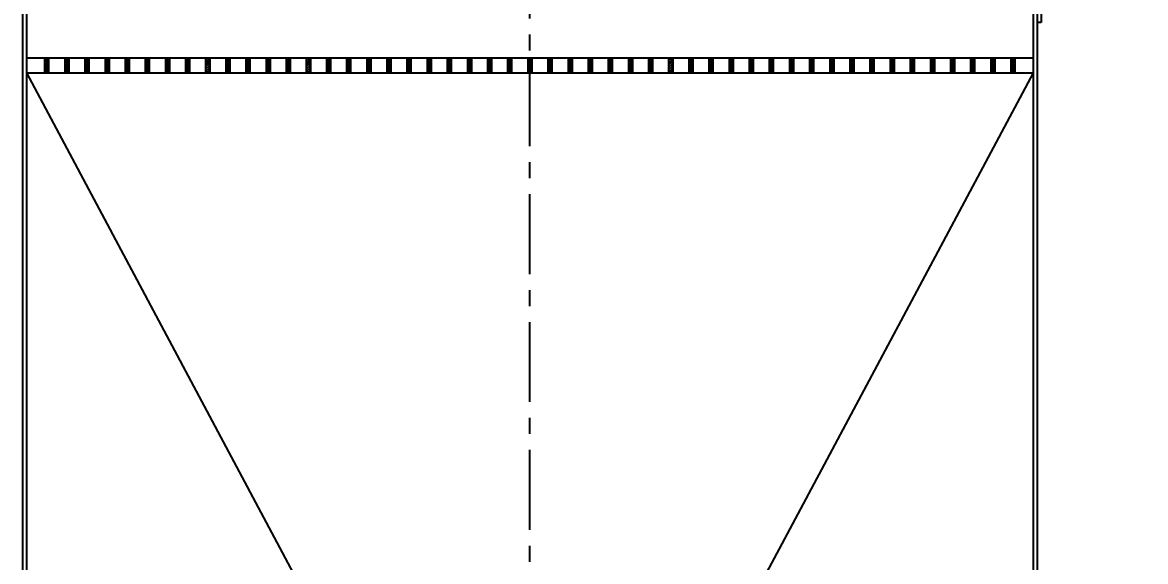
# Model space of a CAD drawing. Header units: millimetres. Extents: x -1286879 to -1269059, y -656245 to -631015.
# Drawn here: x -1283840 to -1281608, y -640657 to -639587 of the extents above; entities that cross this region are included whole.
import ezdxf

# ---------------------------------------------------------------- set-up
doc = ezdxf.new("R2010")
doc.units = ezdxf.units.MM
doc.linetypes.add('CENTER', pattern=[50.8, 31.75, -6.35, 6.35, -6.35])
doc.layers.get('0').update_dxf_attribs({"linetype": 'CONTINUOUS'})
doc.layers.get('Defpoints').update_dxf_attribs({"linetype": 'CONTINUOUS'})
doc.styles.add('HZ', font='txt.shx', dxfattribs={"width": 0.8, "bigfont": 'hztxt.shx'})
doc.dimstyles.new('gqb100', dxfattribs={"dimscale": 5, "dimtxt": 20, "dimasz": 15, "dimexe": 40, "dimexo": 8, "dimgap": 5, "dimtad": 1, "dimtoh": 1, "dimdec": 0, "dimdsep": 46, "dimtxsty": 'HZ', "dimcen": 5, "dimadec": 0, "dimazin": 0, "dimtfac": 1, "dimtdec": 0, "dimtmove": 0, "dimatfit": 3, "dimfxl": 1, "dimtolj": 1, "dimtzin": 0, "dimarcsym": 0})
pattern_1 = [(45, (-24772.9566, -96800.9633), (-2.24506403, 2.24506403), [])]

# ---------------------------------------------------------------- blocks, each defined once
blk = doc.blocks.new('*D339')
at = {"color": 0, "lineweight": -2, "ltscale": 0.5}
for p, q in [((-1282506.7, -632203.6), (-1280781.7, -632203.6)), ((-1280881.7, -632253.6), (-1280881.7, -654709.3)), ((-1280961.4, -654759.3), (-1280781.7, -654759.3))]:
    blk.add_line(p, q, dxfattribs=at)
at = {"color": 0, "ltscale": 0.5}
for points in [[(-1280890.1, -632253.6), (-1280873.4, -632253.6), (-1280881.7, -632203.6)], [(-1280890.1, -654709.3), (-1280873.4, -654709.3), (-1280881.7, -654759.3)]]:
    blk.add_solid(points, dxfattribs=at)
at = {"layer": 'Defpoints', "color": 0, "ltscale": 0.5}
for p in [(-1282536.7, -632203.6), (-1280991.4, -654759.3), (-1280881.7, -654759.3)]:
    blk.add_point(p, dxfattribs=at)
at = {"color": 0, "ltscale": 0.5, "insert": (-1280951.7, -643481.4), "char_height": 110, "attachment_point": 5, "rotation": 90, "style": 'HZ'}
blk.add_mtext('\\A1;~22556', dxfattribs=at)

msp = doc.modelspace()

# ---------------------------------------------------------------- hatches: boundary and pattern name
at = {"ltscale": 0.5}
h = msp.add_hatch(dxfattribs=at)
h.set_pattern_fill('ANSI31', color=256, style=0)
h.set_pattern_definition([(45, (-25612.9566, -96800.9633), (-2.24506403, 2.24506403), [])])
h.paths.add_polyline_path([(-1283787.7, -639656.6), (-1283795.7, -639656.6), (-1283795.7, -639686.6), (-1283787.7, -639686.6)])
h = msp.add_hatch(dxfattribs=at)
h.set_pattern_fill('ANSI31', color=256, style=0)
h.set_pattern_definition([(45, (-25572.9566, -96800.9633), (-2.24506403, 2.24506403), [])])
h.paths.add_polyline_path([(-1283747.7, -639656.6), (-1283755.7, -639656.6), (-1283755.7, -639686.6), (-1283747.7, -639686.6)])
h = msp.add_hatch(dxfattribs=at)
h.set_pattern_fill('ANSI31', color=256, style=0)
h.set_pattern_definition([(45, (-25532.9566, -96800.9633), (-2.24506403, 2.24506403), [])])
h.paths.add_polyline_path([(-1283707.7, -639656.6), (-1283715.7, -639656.6), (-1283715.7, -639686.6), (-1283707.7, -639686.6)])
h = msp.add_hatch(dxfattribs=at)
h.set_pattern_fill('ANSI31', color=256, style=0)
h.set_pattern_definition([(45, (-25492.9566, -96800.9633), (-2.24506403, 2.24506403), [])])
h.paths.add_polyline_path([(-1283667.7, -639656.6), (-1283675.7, -639656.6), (-1283675.7, -639686.6), (-1283667.7, -639686.6)])
h = msp.add_hatch(dxfattribs=at)
h.set_pattern_fill('ANSI31', color=256, style=0)
h.set_pattern_definition([(45, (-25452.9566, -96800.9633), (-2.24506403, 2.24506403), [])])
h.paths.add_polyline_path([(-1283627.7, -639656.6), (-1283635.7, -639656.6), (-1283635.7, -639686.6), (-1283627.7, -639686.6)])
h = msp.add_hatch(dxfattribs=at)
h.set_pattern_fill('ANSI31', color=256, style=0)
h.set_pattern_definition([(45, (-25412.9566, -96800.9633), (-2.24506403, 2.24506403), [])])
h.paths.add_polyline_path([(-1283587.7, -639656.6), (-1283595.7, -639656.6), (-1283595.7, -639686.6), (-1283587.7, -639686.6)])
h = msp.add_hatch(dxfattribs=at)
h.set_pattern_fill('ANSI31', color=256, style=0)
h.set_pattern_definition([(45, (-25372.9566, -96800.9633), (-2.24506403, 2.24506403), [])])
h.paths.add_polyline_path([(-1283547.7, -639656.6), (-1283555.7, -639656.6), (-1283555.7, -639686.6), (-1283547.7, -639686.6)])
h = msp.add_hatch(dxfattribs=at)
h.set_pattern_fill('ANSI31', color=256, style=0)
h.set_pattern_definition([(45, (-25332.9566, -96800.9633), (-2.24506403, 2.24506403), [])])
h.paths.add_polyline_path([(-1283507.7, -639656.6), (-1283515.7, -639656.6), (-1283515.7, -639686.6), (-1283507.7, -639686.6)])
h = msp.add_hatch(dxfattribs=at)
h.set_pattern_fill('ANSI31', color=256, style=0)
h.set_pattern_definition([(45, (-25292.9566, -96800.9633), (-2.24506403, 2.24506403), [])])
h.paths.add_polyline_path([(-1283467.7, -639656.6), (-1283475.7, -639656.6), (-1283475.7, -639686.6), (-1283467.7, -639686.6)])
h = msp.add_hatch(dxfattribs=at)
h.set_pattern_fill('ANSI31', color=256, style=0)
h.set_pattern_definition([(45, (-25252.9566, -96800.9633), (-2.24506403, 2.24506403), [])])
h.paths.add_polyline_path([(-1283427.7, -639656.6), (-1283435.7, -639656.6), (-1283435.7, -639686.6), (-1283427.7, -639686.6)])
h = msp.add_hatch(dxfattribs=at)
h.set_pattern_fill('ANSI31', color=256, style=0)
h.set_pattern_definition([(45, (-25212.9566, -96800.9633), (-2.24506403, 2.24506403), [])])
h.paths.add_polyline_path([(-1283387.7, -639656.6), (-1283395.7, -639656.6), (-1283395.7, -639686.6), (-1283387.7, -639686.6)])
h = msp.add_hatch(dxfattribs=at)
h.set_pattern_fill('ANSI31', color=256, style=0)
h.set_pattern_definition([(45, (-25172.9566, -96800.9633), (-2.24506403, 2.24506403), [])])
h.paths.add_polyline_path([(-1283347.7, -639656.6), (-1283355.7, -639656.6), (-1283355.7, -639686.6), (-1283347.7, -639686.6)])
h = msp.add_hatch(dxfattribs=at)
h.set_pattern_fill('ANSI31', color=256, style=0)
h.set_pattern_definition([(45, (-25132.9566, -96800.9633), (-2.24506403, 2.24506403), [])])
h.paths.add_polyline_path([(-1283307.7, -639656.6), (-1283315.7, -639656.6), (-1283315.7, -639686.6), (-1283307.7, -639686.6)])
h = msp.add_hatch(dxfattribs=at)
h.set_pattern_fill('ANSI31', color=256, style=0)
h.set_pattern_definition([(45, (-25092.9566, -96800.9633), (-2.24506403, 2.24506403), [])])
h.paths.add_polyline_path([(-1283267.7, -639656.6), (-1283275.7, -639656.6), (-1283275.7, -639686.6), (-1283267.7, -639686.6)])
h = msp.add_hatch(dxfattribs=at)
h.set_pattern_fill('ANSI31', color=256, style=0)
h.set_pattern_definition([(45, (-25052.9566, -96800.9633), (-2.24506403, 2.24506403), [])])
h.paths.add_polyline_path([(-1283227.7, -639656.6), (-1283235.7, -639656.6), (-1283235.7, -639686.6), (-1283227.7, -639686.6)])
h = msp.add_hatch(dxfattribs=at)
h.set_pattern_fill('ANSI31', color=256, style=0)
h.set_pattern_definition([(45, (-25012.9566, -96800.9633), (-2.24506403, 2.24506403), [])])
h.paths.add_polyline_path([(-1283187.7, -639656.6), (-1283195.7, -639656.6), (-1283195.7, -639686.6), (-1283187.7, -639686.6)])
h = msp.add_hatch(dxfattribs=at)
h.set_pattern_fill('ANSI31', color=256, style=0)
h.set_pattern_definition([(45, (-24972.9566, -96800.9633), (-2.24506403, 2.24506403), [])])
h.paths.add_polyline_path([(-1283147.7, -639656.6), (-1283155.7, -639656.6), (-1283155.7, -639686.6), (-1283147.7, -639686.6)])
h = msp.add_hatch(dxfattribs=at)
h.set_pattern_fill('ANSI31', color=256, style=0)
h.set_pattern_definition([(45, (-24932.9566, -96800.9633), (-2.24506403, 2.24506403), [])])
h.paths.add_polyline_path([(-1283107.7, -639656.6), (-1283115.7, -639656.6), (-1283115.7, -639686.6), (-1283107.7, -639686.6)])
h = msp.add_hatch(dxfattribs=at)
h.set_pattern_fill('ANSI31', color=256, style=0)
h.set_pattern_definition([(45, (-24892.9566, -96800.9633), (-2.24506403, 2.24506403), [])])
h.paths.add_polyline_path([(-1283067.7, -639656.6), (-1283075.7, -639656.6), (-1283075.7, -639686.6), (-1283067.7, -639686.6)])
h = msp.add_hatch(dxfattribs=at)
h.set_pattern_fill('ANSI31', color=256, style=0)
h.set_pattern_definition([(45, (-24852.9566, -96800.9633), (-2.24506403, 2.24506403), [])])
h.paths.add_polyline_path([(-1283027.7, -639656.6), (-1283035.7, -639656.6), (-1283035.7, -639686.6), (-1283027.7, -639686.6)])
h = msp.add_hatch(dxfattribs=at)
h.set_pattern_fill('ANSI31', color=256, style=0)
h.set_pattern_definition([(45, (-24812.9566, -96800.9633), (-2.24506403, 2.24506403), [])])
h.paths.add_polyline_path([(-1282987.7, -639656.6), (-1282995.7, -639656.6), (-1282995.7, -639686.6), (-1282987.7, -639686.6)])
h = msp.add_hatch(dxfattribs=at)
h.set_pattern_fill('ANSI31', color=256, style=0)
h.set_pattern_definition(pattern_1)
h.paths.add_polyline_path([(-1282947.7, -639656.6), (-1282955.7, -639656.6), (-1282955.7, -639686.6), (-1282947.7, -639686.6)])
h = msp.add_hatch(dxfattribs=at)
h.set_pattern_fill('ANSI31', color=256, style=0)
h.set_pattern_definition(pattern_1)
h.paths.add_polyline_path([(-1282907.7, -639656.6), (-1282915.7, -639656.6), (-1282915.7, -639686.6), (-1282907.7, -639686.6)])
h = msp.add_hatch(dxfattribs=at)
h.set_pattern_fill('ANSI31', color=256, style=0)
h.set_pattern_definition(pattern_1)
h.paths.add_polyline_path([(-1282867.7, -639656.6), (-1282875.7, -639656.6), (-1282875.7, -639686.6), (-1282867.7, -639686.6)])
h = msp.add_hatch(dxfattribs=at)
h.set_pattern_fill('ANSI31', color=256, style=0)
h.set_pattern_definition(pattern_1)
h.paths.add_polyline_path([(-1282827.7, -639656.6), (-1282831.7, -639656.6), (-1282831.7, -639686.6), (-1282827.7, -639686.6)])
h.paths.add_polyline_path([(-1282831.7, -639656.6), (-1282835.7, -639656.6), (-1282835.7, -639686.6), (-1282831.7, -639686.6)])
h = msp.add_hatch(dxfattribs=at)
h.set_pattern_fill('ANSI31', color=256, style=0)
h.set_pattern_definition([(45, (-24732.9566, -96800.9633), (-2.24506403, 2.24506403), [])])
h.paths.add_polyline_path([(-1282787.7, -639656.6), (-1282791.7, -639656.6), (-1282791.7, -639686.6), (-1282787.7, -639686.6)])
h.paths.add_polyline_path([(-1282791.7, -639656.6), (-1282795.7, -639656.6), (-1282795.7, -639686.6), (-1282791.7, -639686.6)])
h = msp.add_hatch(dxfattribs=at)
h.set_pattern_fill('ANSI31', color=256, style=0)
h.set_pattern_definition([(45, (-24692.9566, -96800.9633), (-2.24506403, 2.24506403), [])])
h.paths.add_polyline_path([(-1282747.7, -639656.6), (-1282751.7, -639656.6), (-1282751.7, -639686.6), (-1282747.7, -639686.6)])
h.paths.add_polyline_path([(-1282751.7, -639656.6), (-1282755.7, -639656.6), (-1282755.7, -639686.6), (-1282751.7, -639686.6)])
h = msp.add_hatch(dxfattribs=at)
h.set_pattern_fill('ANSI31', color=256, style=0)
h.set_pattern_definition([(45, (-24652.9566, -96800.9633), (-2.24506403, 2.24506403), [])])
h.paths.add_polyline_path([(-1282707.7, -639656.6), (-1282711.7, -639656.6), (-1282711.7, -639686.6), (-1282707.7, -639686.6)])
h.paths.add_polyline_path([(-1282711.7, -639656.6), (-1282715.7, -639656.6), (-1282715.7, -639686.6), (-1282711.7, -639686.6)])
h = msp.add_hatch(dxfattribs=at)
h.set_pattern_fill('ANSI31', color=256, style=0)
h.set_pattern_definition([(45, (-24612.9566, -96800.9633), (-2.24506403, 2.24506403), [])])
h.paths.add_polyline_path([(-1282667.7, -639656.6), (-1282671.7, -639656.6), (-1282671.7, -639686.6), (-1282667.7, -639686.6)])
h.paths.add_polyline_path([(-1282671.7, -639656.6), (-1282675.7, -639656.6), (-1282675.7, -639686.6), (-1282671.7, -639686.6)])
h = msp.add_hatch(dxfattribs=at)
h.set_pattern_fill('ANSI31', color=256, style=0)
h.set_pattern_definition([(45, (-24572.9566, -96800.9633), (-2.24506403, 2.24506403), [])])
h.paths.add_polyline_path([(-1282627.7, -639656.6), (-1282631.7, -639656.6), (-1282631.7, -639686.6), (-1282627.7, -639686.6)])
h.paths.add_polyline_path([(-1282631.7, -639656.6), (-1282635.7, -639656.6), (-1282635.7, -639686.6), (-1282631.7, -639686.6)])
h = msp.add_hatch(dxfattribs=at)
h.set_pattern_fill('ANSI31', color=256, style=0)
h.set_pattern_definition([(45, (-24532.9566, -96800.9633), (-2.24506403, 2.24506403), [])])
h.paths.add_polyline_path([(-1282587.7, -639656.6), (-1282591.7, -639656.6), (-1282591.7, -639686.6), (-1282587.7, -639686.6)])
h.paths.add_polyline_path([(-1282591.7, -639656.6), (-1282595.7, -639656.6), (-1282595.7, -639686.6), (-1282591.7, -639686.6)])
h = msp.add_hatch(dxfattribs=at)
h.set_pattern_fill('ANSI31', color=256, style=0)
h.set_pattern_definition([(45, (-24492.9566, -96800.9633), (-2.24506403, 2.24506403), [])])
h.paths.add_polyline_path([(-1282547.7, -639656.6), (-1282551.7, -639656.6), (-1282551.7, -639686.6), (-1282547.7, -639686.6)])
h.paths.add_polyline_path([(-1282551.7, -639656.6), (-1282555.7, -639656.6), (-1282555.7, -639686.6), (-1282551.7, -639686.6)])
h = msp.add_hatch(dxfattribs=at)
h.set_pattern_fill('ANSI31', color=256, style=0)
h.set_pattern_definition([(45, (-24452.9566, -96800.9633), (-2.24506403, 2.24506403), [])])
h.paths.add_polyline_path([(-1282507.7, -639656.6), (-1282511.7, -639656.6), (-1282511.7, -639686.6), (-1282507.7, -639686.6)])
h.paths.add_polyline_path([(-1282511.7, -639656.6), (-1282515.7, -639656.6), (-1282515.7, -639686.6), (-1282511.7, -639686.6)])
h = msp.add_hatch(dxfattribs=at)
h.set_pattern_fill('ANSI31', color=256, style=0)
h.set_pattern_definition([(45, (-24412.9566, -96800.9633), (-2.24506403, 2.24506403), [])])
h.paths.add_polyline_path([(-1282467.7, -639656.6), (-1282471.7, -639656.6), (-1282471.7, -639686.6), (-1282467.7, -639686.6)])
h.paths.add_polyline_path([(-1282471.7, -639656.6), (-1282475.7, -639656.6), (-1282475.7, -639686.6), (-1282471.7, -639686.6)])
h = msp.add_hatch(dxfattribs=at)
h.set_pattern_fill('ANSI31', color=256, style=0)
h.set_pattern_definition([(45, (-24372.9566, -96800.9633), (-2.24506403, 2.24506403), [])])
h.paths.add_polyline_path([(-1282427.7, -639656.6), (-1282431.7, -639656.6), (-1282431.7, -639686.6), (-1282427.7, -639686.6)])
h.paths.add_polyline_path([(-1282431.7, -639656.6), (-1282435.7, -639656.6), (-1282435.7, -639686.6), (-1282431.7, -639686.6)])
h = msp.add_hatch(dxfattribs=at)
h.set_pattern_fill('ANSI31', color=256, style=0)
h.set_pattern_definition([(45, (-24332.9566, -96800.9633), (-2.24506403, 2.24506403), [])])
h.paths.add_polyline_path([(-1282387.7, -639656.6), (-1282391.7, -639656.6), (-1282391.7, -639686.6), (-1282387.7, -639686.6)])
h.paths.add_polyline_path([(-1282391.7, -639656.6), (-1282395.7, -639656.6), (-1282395.7, -639686.6), (-1282391.7, -639686.6)])
h = msp.add_hatch(dxfattribs=at)
h.set_pattern_fill('ANSI31', color=256, style=0)
h.set_pattern_definition([(45, (-24292.9566, -96800.9633), (-2.24506403, 2.24506403), [])])
h.paths.add_polyline_path([(-1282347.7, -639656.6), (-1282351.7, -639656.6), (-1282351.7, -639686.6), (-1282347.7, -639686.6)])
h.paths.add_polyline_path([(-1282351.7, -639656.6), (-1282355.7, -639656.6), (-1282355.7, -639686.6), (-1282351.7, -639686.6)])
h = msp.add_hatch(dxfattribs=at)
h.set_pattern_fill('ANSI31', color=256, style=0)
h.set_pattern_definition([(45, (-24252.9566, -96800.9633), (-2.24506403, 2.24506403), [])])
h.paths.add_polyline_path([(-1282307.7, -639656.6), (-1282311.7, -639656.6), (-1282311.7, -639686.6), (-1282307.7, -639686.6)])
h.paths.add_polyline_path([(-1282311.7, -639656.6), (-1282315.7, -639656.6), (-1282315.7, -639686.6), (-1282311.7, -639686.6)])
h = msp.add_hatch(dxfattribs=at)
h.set_pattern_fill('ANSI31', color=256, style=0)
h.set_pattern_definition([(45, (-24212.9566, -96800.9633), (-2.24506403, 2.24506403), [])])
h.paths.add_polyline_path([(-1282267.7, -639656.6), (-1282271.7, -639656.6), (-1282271.7, -639686.6), (-1282267.7, -639686.6)])
h.paths.add_polyline_path([(-1282271.7, -639656.6), (-1282275.7, -639656.6), (-1282275.7, -639686.6), (-1282271.7, -639686.6)])
h = msp.add_hatch(dxfattribs=at)
h.set_pattern_fill('ANSI31', color=256, style=0)
h.set_pattern_definition([(45, (-24172.9566, -96800.9633), (-2.24506403, 2.24506403), [])])
h.paths.add_polyline_path([(-1282227.7, -639656.6), (-1282231.7, -639656.6), (-1282231.7, -639686.6), (-1282227.7, -639686.6)])
h.paths.add_polyline_path([(-1282231.7, -639656.6), (-1282235.7, -639656.6), (-1282235.7, -639686.6), (-1282231.7, -639686.6)])
h = msp.add_hatch(dxfattribs=at)
h.set_pattern_fill('ANSI31', color=256, style=0)
h.set_pattern_definition([(45, (-24132.9566, -96800.9633), (-2.24506403, 2.24506403), [])])
h.paths.add_polyline_path([(-1282187.7, -639656.6), (-1282191.7, -639656.6), (-1282191.7, -639686.6), (-1282187.7, -639686.6)])
h.paths.add_polyline_path([(-1282191.7, -639656.6), (-1282195.7, -639656.6), (-1282195.7, -639686.6), (-1282191.7, -639686.6)])
h = msp.add_hatch(dxfattribs=at)
h.set_pattern_fill('ANSI31', color=256, style=0)
h.set_pattern_definition([(45, (-24092.9566, -96800.9633), (-2.24506403, 2.24506403), [])])
h.paths.add_polyline_path([(-1282147.7, -639656.6), (-1282151.7, -639656.6), (-1282151.7, -639686.6), (-1282147.7, -639686.6)])
h.paths.add_polyline_path([(-1282151.7, -639656.6), (-1282155.7, -639656.6), (-1282155.7, -639686.6), (-1282151.7, -639686.6)])
h = msp.add_hatch(dxfattribs=at)
h.set_pattern_fill('ANSI31', color=256, style=0)
h.set_pattern_definition([(45, (-24052.9566, -96800.9633), (-2.24506403, 2.24506403), [])])
h.paths.add_polyline_path([(-1282107.7, -639656.6), (-1282111.7, -639656.6), (-1282111.7, -639686.6), (-1282107.7, -639686.6)])
h.paths.add_polyline_path([(-1282111.7, -639656.6), (-1282115.7, -639656.6), (-1282115.7, -639686.6), (-1282111.7, -639686.6)])
h = msp.add_hatch(dxfattribs=at)
h.set_pattern_fill('ANSI31', color=256, style=0)
h.set_pattern_definition([(45, (-24012.9566, -96800.9633), (-2.24506403, 2.24506403), [])])
h.paths.add_polyline_path([(-1282067.7, -639656.6), (-1282071.7, -639656.6), (-1282071.7, -639686.6), (-1282067.7, -639686.6)])
h.paths.add_polyline_path([(-1282071.7, -639656.6), (-1282075.7, -639656.6), (-1282075.7, -639686.6), (-1282071.7, -639686.6)])
h = msp.add_hatch(dxfattribs=at)
h.set_pattern_fill('ANSI31', color=256, style=0)
h.set_pattern_definition([(45, (-23972.9566, -96800.9633), (-2.24506403, 2.24506403), [])])
h.paths.add_polyline_path([(-1282027.7, -639656.6), (-1282031.7, -639656.6), (-1282031.7, -639686.6), (-1282027.7, -639686.6)])
h.paths.add_polyline_path([(-1282031.7, -639656.6), (-1282035.7, -639656.6), (-1282035.7, -639686.6), (-1282031.7, -639686.6)])
h = msp.add_hatch(dxfattribs=at)
h.set_pattern_fill('ANSI31', color=256, style=0)
h.set_pattern_definition([(45, (-23932.9566, -96800.9633), (-2.24506403, 2.24506403), [])])
h.paths.add_polyline_path([(-1281987.7, -639656.6), (-1281991.7, -639656.6), (-1281991.7, -639686.6), (-1281987.7, -639686.6)])
h.paths.add_polyline_path([(-1281991.7, -639656.6), (-1281995.7, -639656.6), (-1281995.7, -639686.6), (-1281991.7, -639686.6)])
h = msp.add_hatch(dxfattribs=at)
h.set_pattern_fill('ANSI31', color=256, style=0)
h.set_pattern_definition([(45, (-23892.9566, -96800.9633), (-2.24506403, 2.24506403), [])])
h.paths.add_polyline_path([(-1281947.7, -639656.6), (-1281951.7, -639656.6), (-1281951.7, -639686.6), (-1281947.7, -639686.6)])
h.paths.add_polyline_path([(-1281951.7, -639656.6), (-1281955.7, -639656.6), (-1281955.7, -639686.6), (-1281951.7, -639686.6)])
h = msp.add_hatch(dxfattribs=at)
h.set_pattern_fill('ANSI31', color=256, style=0)
h.set_pattern_definition([(45, (-23852.9566, -96800.9633), (-2.24506403, 2.24506403), [])])
h.paths.add_polyline_path([(-1281907.7, -639656.6), (-1281911.7, -639656.6), (-1281911.7, -639686.6), (-1281907.7, -639686.6)])
h.paths.add_polyline_path([(-1281911.7, -639656.6), (-1281915.7, -639656.6), (-1281915.7, -639686.6), (-1281911.7, -639686.6)])
h = msp.add_hatch(dxfattribs=at)
h.set_pattern_fill('ANSI31', color=256, style=0)
h.set_pattern_definition([(45, (-23812.9566, -96800.9633), (-2.24506403, 2.24506403), [])])
h.paths.add_polyline_path([(-1281867.7, -639656.6), (-1281871.7, -639656.6), (-1281871.7, -639686.6), (-1281867.7, -639686.6)])
h.paths.add_polyline_path([(-1281871.7, -639656.6), (-1281875.7, -639656.6), (-1281875.7, -639686.6), (-1281871.7, -639686.6)])

# ---------------------------------------------------------------- linework, layer by layer
at = {"linetype": 'CENTER', "ltscale": 5}
msp.add_line((-1282831.7, -654818.5), (-1282831.7, -631981.8), dxfattribs=at)
at = {"color": 4, "ltscale": 0.5}
for p, q in [((-1283839.7, -632986.6), (-1283839.7, -642086.6)), ((-1283831.7, -632986.6), (-1283831.7, -652136.6)), ((-1281831.7, -632986.6), (-1281831.7, -652136.6)), ((-1281823.7, -632986.6), (-1281823.7, -642086.6))]:
    msp.add_line(p, q, dxfattribs=at)
at = {"color": 6, "ltscale": 0.5}
for p, q in [((-1281815.7, -639450.5), (-1281815.7, -639586.6)), ((-1281815.7, -639586.6), (-1281823.7, -639586.6))]:
    msp.add_line(p, q, dxfattribs=at)
at = {"color": 1}
for p, q in [((-1283831.7, -639656.6), (-1281831.7, -639656.6)), ((-1283795.7, -639656.6), (-1283795.7, -639686.6)), ((-1283787.7, -639656.6), (-1283787.7, -639686.6)), ((-1283755.7, -639656.6), (-1283755.7, -639686.6)), ((-1283747.7, -639656.6), (-1283747.7, -639686.6)), ((-1283715.7, -639656.6), (-1283715.7, -639686.6)), ((-1283707.7, -639656.6), (-1283707.7, -639686.6)), ((-1283675.7, -639656.6), (-1283675.7, -639686.6)), ((-1283667.7, -639656.6), (-1283667.7, -639686.6)), ((-1283635.7, -639656.6), (-1283635.7, -639686.6)), ((-1283627.7, -639656.6), (-1283627.7, -639686.6)), ((-1283595.7, -639656.6), (-1283595.7, -639686.6)), ((-1283587.7, -639656.6), (-1283587.7, -639686.6)), ((-1283555.7, -639656.6), (-1283555.7, -639686.6)), ((-1283547.7, -639656.6), (-1283547.7, -639686.6)), ((-1283515.7, -639656.6), (-1283515.7, -639686.6)), ((-1283507.7, -639656.6), (-1283507.7, -639686.6)), ((-1283475.7, -639656.6), (-1283475.7, -639686.6)), ((-1283467.7, -639656.6), (-1283467.7, -639686.6)), ((-1283435.7, -639656.6), (-1283435.7, -639686.6)), ((-1283427.7, -639656.6), (-1283427.7, -639686.6)), ((-1283395.7, -639656.6), (-1283395.7, -639686.6)), ((-1283387.7, -639656.6), (-1283387.7, -639686.6)), ((-1283355.7, -639656.6), (-1283355.7, -639686.6)), ((-1283347.7, -639656.6), (-1283347.7, -639686.6)), ((-1283315.7, -639656.6), (-1283315.7, -639686.6)), ((-1283307.7, -639656.6), (-1283307.7, -639686.6)), ((-1283275.7, -639656.6), (-1283275.7, -639686.6)), ((-1283267.7, -639656.6), (-1283267.7, -639686.6)), ((-1283235.7, -639656.6), (-1283235.7, -639686.6)), ((-1283227.7, -639656.6), (-1283227.7, -639686.6)), ((-1283195.7, -639656.6), (-1283195.7, -639686.6)), ((-1283187.7, -639656.6), (-1283187.7, -639686.6)), ((-1283155.7, -639656.6), (-1283155.7, -639686.6)), ((-1283147.7, -639656.6), (-1283147.7, -639686.6)), ((-1283115.7, -639656.6), (-1283115.7, -639686.6)), ((-1283107.7, -639656.6), (-1283107.7, -639686.6)), ((-1283075.7, -639656.6), (-1283075.7, -639686.6)), ((-1283067.7, -639656.6), (-1283067.7, -639686.6)), ((-1283035.7, -639656.6), (-1283035.7, -639686.6)), ((-1283027.7, -639656.6), (-1283027.7, -639686.6)), ((-1282995.7, -639656.6), (-1282995.7, -639686.6)), ((-1282987.7, -639656.6), (-1282987.7, -639686.6)), ((-1282955.7, -639656.6), (-1282955.7, -639686.6)), ((-1282947.7, -639656.6), (-1282947.7, -639686.6)), ((-1282915.7, -639656.6), (-1282915.7, -639686.6)), ((-1282907.7, -639656.6), (-1282907.7, -639686.6)), ((-1282875.7, -639656.6), (-1282875.7, -639686.6)), ((-1282867.7, -639656.6), (-1282867.7, -639686.6)), ((-1282835.7, -639656.6), (-1282835.7, -639686.6)), ((-1282827.7, -639656.6), (-1282827.7, -639686.6)), ((-1282795.7, -639656.6), (-1282795.7, -639686.6)), ((-1282787.7, -639656.6), (-1282787.7, -639686.6)), ((-1282755.7, -639656.6), (-1282755.7, -639686.6)), ((-1282747.7, -639656.6), (-1282747.7, -639686.6)), ((-1282715.7, -639656.6), (-1282715.7, -639686.6)), ((-1282707.7, -639656.6), (-1282707.7, -639686.6)), ((-1282675.7, -639656.6), (-1282675.7, -639686.6)), ((-1282667.7, -639656.6), (-1282667.7, -639686.6)), ((-1282635.7, -639656.6), (-1282635.7, -639686.6)), ((-1282627.7, -639656.6), (-1282627.7, -639686.6)), ((-1282595.7, -639656.6), (-1282595.7, -639686.6)), ((-1282587.7, -639656.6), (-1282587.7, -639686.6)), ((-1282555.7, -639656.6), (-1282555.7, -639686.6)), ((-1282547.7, -639656.6), (-1282547.7, -639686.6)), ((-1282515.7, -639656.6), (-1282515.7, -639686.6)), ((-1282507.7, -639656.6), (-1282507.7, -639686.6)), ((-1282475.7, -639656.6), (-1282475.7, -639686.6)), ((-1282467.7, -639656.6), (-1282467.7, -639686.6)), ((-1282435.7, -639656.6), (-1282435.7, -639686.6)), ((-1282427.7, -639656.6), (-1282427.7, -639686.6)), ((-1282395.7, -639656.6), (-1282395.7, -639686.6)), ((-1282387.7, -639656.6), (-1282387.7, -639686.6)), ((-1282355.7, -639656.6), (-1282355.7, -639686.6)), ((-1282347.7, -639656.6), (-1282347.7, -639686.6)), ((-1282315.7, -639656.6), (-1282315.7, -639686.6)), ((-1282307.7, -639656.6), (-1282307.7, -639686.6)), ((-1282275.7, -639656.6), (-1282275.7, -639686.6)), ((-1282267.7, -639656.6), (-1282267.7, -639686.6)), ((-1282235.7, -639656.6), (-1282235.7, -639686.6)), ((-1282227.7, -639656.6), (-1282227.7, -639686.6)), ((-1282195.7, -639656.6), (-1282195.7, -639686.6)), ((-1282187.7, -639656.6), (-1282187.7, -639686.6)), ((-1282155.7, -639656.6), (-1282155.7, -639686.6)), ((-1282147.7, -639656.6), (-1282147.7, -639686.6)), ((-1282115.7, -639656.6), (-1282115.7, -639686.6)), ((-1282107.7, -639656.6), (-1282107.7, -639686.6)), ((-1282075.7, -639656.6), (-1282075.7, -639686.6)), ((-1282067.7, -639656.6), (-1282067.7, -639686.6)), ((-1282035.7, -639656.6), (-1282035.7, -639686.6)), ((-1282027.7, -639656.6), (-1282027.7, -639686.6)), ((-1281995.7, -639656.6), (-1281995.7, -639686.6)), ((-1281987.7, -639656.6), (-1281987.7, -639686.6)), ((-1281955.7, -639656.6), (-1281955.7, -639686.6)), ((-1281947.7, -639656.6), (-1281947.7, -639686.6)), ((-1281915.7, -639656.6), (-1281915.7, -639686.6)), ((-1281907.7, -639656.6), (-1281907.7, -639686.6)), ((-1281875.7, -639656.6), (-1281875.7, -639686.6)), ((-1281867.7, -639656.6), (-1281867.7, -639686.6)), ((-1283831.7, -639686.6), (-1281831.7, -639686.6))]:
    msp.add_line(p, q, dxfattribs=at)
at = {"ltscale": 0.5}
for p, q in [((-1281831.7, -639686.6), (-1283831.7, -643436.6)), ((-1283831.7, -639686.6), (-1281831.7, -643436.6))]:
    msp.add_line(p, q, dxfattribs=at)

# ---------------------------------------------------------------- dimensions: what is measured, and where the dimension line sits
dim = msp.add_linear_dim(base=(-1280881.7, -654759.3), p1=(-1282536.7, -632203.6), p2=(-1280991.4, -654759.3), angle=90, text='~<>', dimstyle='gqb100', override={"dimtxt": 22, "dimasz": 10, "dimexe": 20, "dimexo": 6, "dimgap": 3}, dxfattribs=at)
dim.commit()
dim.dimension.update_dxf_attribs({"geometry": '*D339', "text_midpoint": (-1280951.7, -643481.4)})

doc.saveas('drawing.dxf')
